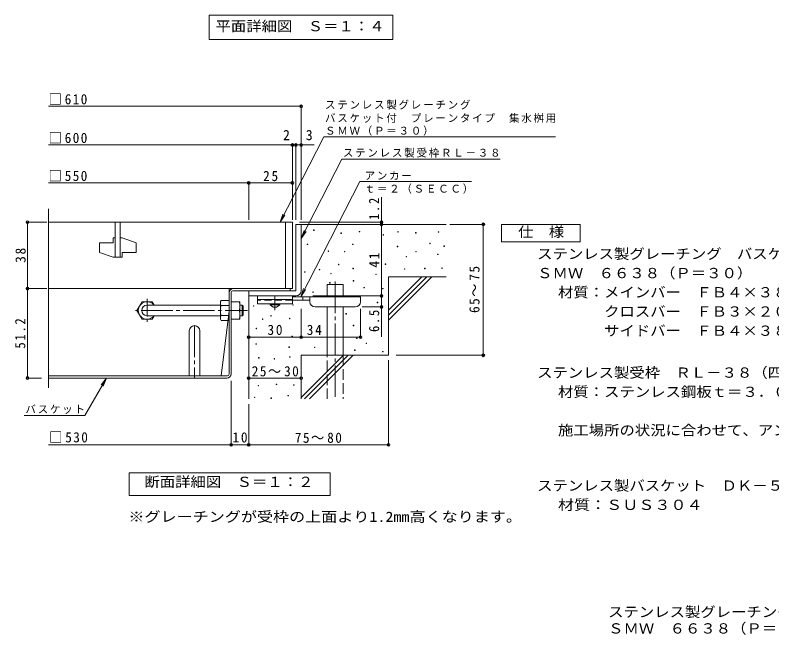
# Model space of a CAD drawing. Units: millimetres on the paper, enlarged 4 times, with parts at other scales. Extents: x -928 to 1022, y -779 to 757.
# Drawn here: x -825 to 42, y -779 to -70 of the extents above; entities that cross this region are included whole.
import ezdxf
from ezdxf.enums import TextEntityAlignment as Align

# ---------------------------------------------------------------- set-up
doc = ezdxf.new("R2010")
doc.units = ezdxf.units.MM
doc.header["$LTSCALE"] = 4
doc.header["$PDMODE"] = 32
doc.header["$PDSIZE"] = 3.2
for name, pattern in [('CHAIN1', [8, 5, -1, 1, -1]), ('CHAIN2', [12, 9, -1, 1, -1]), ('DASHED2', [3, 2, -1]), ('DASHED3', [4, 3, -1])]:
    doc.linetypes.add(name, pattern=pattern)
for name, color, linetype, lineweight in [('A-5_文字', 7, 'Continuous', 9), ('D-0_芯', 7, 'Continuous', 9), ('D-1_躯体', 2, 'Continuous', 9), ('D-2_仕上', 3, 'Continuous', 9), ('D-4_その他', 2, 'Continuous', 9), ('D-5_文字', 7, 'Continuous', 9), ('D-6_寸法', 6, 'Continuous', 9), ('D-9_0-HOJO', 4, 'Continuous', 9)]:
    doc.layers.add(name, color=color, linetype=linetype, lineweight=lineweight)
doc.layers.add('F-5_F-5ﾚｲﾔ', color=2, linetype='Continuous')
doc.styles.add('ＭＳ ゴシック', font='')
doc.styles.get('ＭＳ ゴシック').set_extended_font_data('MS Gothic')

msp = doc.modelspace()

# ---------------------------------------------------------------- linework, layer by layer
at = {"layer": 'A-5_文字'}
for p, q in [((-602.491, -69.561), (-392.091, -69.561)), ((-602.491, -69.561), (-602.491, -97.561)), ((-392.091, -69.561), (-392.091, -97.561)), ((-602.491, -97.561), (-392.091, -97.561))]:
    msp.add_line(p, q, dxfattribs=at)
at = {"layer": 'D-0_芯'}
for points in [[(-483.012, -316.201), (-483.012, -315.601), (-482.412, -315.601), (-482.412, -316.201)], [(-451.68, -319.442), (-451.68, -318.842), (-451.08, -318.842), (-451.08, -319.442)], [(-430.612, -317.822), (-430.612, -317.222), (-430.012, -317.222), (-430.012, -317.822)], [(-386.554, -318.01), (-386.554, -317.41), (-385.954, -317.41), (-385.954, -318.01)], [(-366.251, -319.093), (-366.251, -318.493), (-365.651, -318.493), (-365.651, -319.093)], [(-340.264, -318.281), (-340.264, -317.681), (-339.664, -317.681), (-339.664, -318.281)], [(-403.337, -321.529), (-403.337, -320.929), (-402.737, -320.929), (-402.737, -321.529)], [(-490.222, -332.325), (-490.222, -331.725), (-489.622, -331.725), (-489.622, -332.325)], [(-438.257, -332.328), (-438.257, -331.728), (-437.657, -331.728), (-437.657, -332.328)], [(-387.095, -334.793), (-387.095, -334.193), (-386.495, -334.193), (-386.495, -334.793)], [(-350.009, -331.274), (-350.009, -330.674), (-349.409, -330.674), (-349.409, -331.274)], [(-333.779, -334.349), (-333.779, -333.749), (-333.179, -333.749), (-333.179, -334.349)], [(-466.413, -340.179), (-466.413, -339.579), (-465.813, -339.579), (-465.813, -340.179)], [(-447.731, -340.719), (-447.731, -340.119), (-447.131, -340.119), (-447.131, -340.719)], [(-377.079, -346.433), (-377.079, -345.833), (-376.479, -345.833), (-376.479, -346.433)], [(-365.981, -340.749), (-365.981, -340.148), (-365.381, -340.148), (-365.381, -340.749)], [(-341.076, -343.726), (-341.076, -343.126), (-340.476, -343.126), (-340.476, -343.726)], [(-454.499, -355.337), (-454.499, -354.737), (-453.899, -354.737), (-453.899, -355.337)], [(-400.901, -355.096), (-400.901, -354.496), (-400.301, -354.496), (-400.301, -355.096)], [(-493.375, -363.935), (-493.375, -363.335), (-492.774, -363.335), (-492.774, -363.935)], [(-476.425, -361.292), (-476.425, -360.692), (-475.826, -360.692), (-475.826, -361.292)], [(-437.986, -359.939), (-437.986, -359.339), (-437.386, -359.339), (-437.386, -359.939)], [(-378.974, -360.51), (-378.974, -359.91), (-378.374, -359.91), (-378.374, -360.51)], [(-355.965, -359.968), (-355.965, -359.368), (-355.365, -359.368), (-355.365, -359.968)], [(-336.204, -359.698), (-336.204, -359.097), (-335.604, -359.097), (-335.604, -359.698)], [(-463.324, -365.927), (-463.324, -365.327), (-462.724, -365.327), (-462.724, -365.927)], [(-411.884, -366.69), (-411.884, -366.089), (-411.284, -366.089), (-411.284, -366.69)], [(-464.77, -376.452), (-464.77, -375.852), (-464.17, -375.852), (-464.17, -376.452)], [(-437.552, -374.1), (-437.552, -373.5), (-436.952, -373.5), (-436.952, -374.1)], [(-484.013, -387.011), (-484.013, -386.411), (-483.413, -386.411), (-483.413, -387.011)], [(-425.308, -381.944), (-425.308, -381.344), (-424.708, -381.344), (-424.708, -381.944)], [(-403.952, -383.165), (-403.952, -382.565), (-403.352, -382.565), (-403.352, -383.165)], [(-410.054, -399.03), (-410.054, -398.43), (-409.454, -398.43), (-409.454, -399.03)], [(-551.839, -402.874), (-551.839, -402.274), (-551.239, -402.274), (-551.239, -402.874)], [(-506.819, -401.805), (-506.819, -401.205), (-506.219, -401.205), (-506.219, -401.805)], [(-532.037, -414.303), (-532.037, -413.703), (-531.437, -413.703), (-531.437, -414.303)], [(-446.055, -411.844), (-446.055, -411.244), (-445.455, -411.244), (-445.455, -411.844)], [(-541.53, -418.046), (-541.53, -417.446), (-540.93, -417.446), (-540.93, -418.046)], [(-510.72, -417.196), (-510.72, -416.596), (-510.12, -416.596), (-510.12, -417.196)], [(-548.887, -428.803), (-548.887, -428.203), (-548.287, -428.203), (-548.287, -428.803)], [(-437.512, -425.268), (-437.512, -424.668), (-436.912, -424.668), (-436.912, -425.268)], [(-507.827, -437.752), (-507.827, -437.152), (-507.227, -437.152), (-507.227, -437.752)], [(-433.851, -439.913), (-433.851, -439.313), (-433.251, -439.313), (-433.251, -439.913)], [(-548.939, -446.527), (-548.939, -445.927), (-548.339, -445.927), (-548.339, -446.527)], [(-511.182, -450.088), (-511.182, -449.488), (-510.582, -449.488), (-510.582, -450.088)], [(-482.004, -450.307), (-482.004, -449.707), (-481.404, -449.707), (-481.404, -450.307)], [(-422.868, -445.651), (-422.868, -445.051), (-422.268, -445.051), (-422.268, -445.651)], [(-436.114, -453.583), (-436.114, -452.983), (-435.514, -452.983), (-435.514, -453.583)], [(-403.952, -455.168), (-403.952, -454.567), (-403.352, -454.567), (-403.352, -455.168)], [(-545.877, -462.216), (-545.877, -461.616), (-545.277, -461.616), (-545.277, -462.216)], [(-528.214, -463.434), (-528.214, -462.834), (-527.614, -462.834), (-527.614, -463.434)], [(-510.551, -461.302), (-510.551, -460.702), (-509.951, -460.702), (-509.951, -461.302)], [(-546.523, -494.205), (-546.523, -493.605), (-545.923, -493.605), (-545.923, -494.205)], [(-525.815, -492.682), (-525.815, -492.082), (-525.215, -492.082), (-525.215, -492.682)], [(-505.868, -493.444), (-505.868, -492.844), (-505.268, -492.844), (-505.268, -493.444)], [(-550.787, -507.605), (-550.787, -507.005), (-550.187, -507.005), (-550.187, -507.605)], [(-531.906, -508.518), (-531.906, -507.918), (-531.306, -507.918), (-531.306, -508.518)], [(-512.342, -505.624), (-512.342, -505.024), (-511.742, -505.024), (-511.742, -505.624)]]:
    msp.add_lwpolyline(points, close=True, dxfattribs=at)
at = {"layer": 'D-1_躯体'}
for p, q in [((-503.292, -309.136), (-503.292, -385.136)), ((-503.292, -309.136), (-497.292, -309.136)), ((-497.292, -385.136), (-497.292, -309.136)), ((-557.292, -385.136), (-503.292, -385.136)), ((-557.292, -391.136), (-557.292, -385.136)), ((-557.292, -391.136), (-503.292, -391.136))]:
    msp.add_line(p, q, dxfattribs=at)
msp.add_arc((-503.292, -385.136), 6, 270, 0, dxfattribs=at)
at = {"layer": 'D-2_仕上'}
for p, q in [((-786.359, -496.513), (-786.359, -291.256)), ((-507.292, -306.736), (-786.359, -306.736)), ((-710.292, -306.736), (-710.292, -346.736)), ((-704.292, -306.736), (-704.292, -346.736)), ((-515.292, -306.736), (-515.292, -382.736)), ((-507.292, -306.736), (-507.292, -382.736)), ((-712.292, -324.736), (-712.292, -330.236)), ((-710.292, -324.736), (-712.292, -324.736)), ((-702.292, -324.736), (-704.292, -324.736)), ((-702.292, -324.736), (-686.292, -330.236)), ((-728.292, -330.236), (-728.292, -341.236)), ((-728.292, -330.236), (-712.292, -330.236)), ((-686.292, -330.236), (-686.292, -341.236)), ((-728.292, -341.236), (-712.292, -346.736)), ((-702.292, -341.236), (-702.292, -346.736)), ((-702.292, -341.236), (-686.292, -341.236)), ((-702.292, -346.736), (-712.292, -346.736)), ((-786.359, -382.736), (-507.292, -382.736))]:
    msp.add_line(p, q, dxfattribs=at)
at = {"layer": 'D-4_その他', "color": 7}
for p, q in [((-497.292, -303.953), (-497.292, -172.788)), ((-786.359, -173.989), (-497.292, -173.989)), ((-786.359, -218.267), (-507.291, -218.267)), ((-507.291, -303.953), (-507.291, -217.067)), ((-507.291, -218.267), (-505.291, -218.267)), ((-505.291, -218.267), (-482.227, -218.267)), ((-503.291, -303.953), (-503.291, -217.067)), ((-786.359, -261.768), (-557.292, -261.768)), ((-557.292, -303.953), (-557.292, -260.567)), ((-557.292, -261.768), (-507.291, -261.768)), ((-405.309, -309.135), (-405.309, -278.129)), ((-788.499, -306.736), (-811.719, -306.736)), ((-810.52, -382.736), (-810.52, -306.736)), ((-404.109, -306.736), (-499.292, -306.736)), ((-405.309, -391.136), (-405.309, -309.135)), ((-326.88, -309.135), (-287.417, -309.135)), ((-288.618, -459.135), (-288.618, -309.135)), ((-788.499, -382.736), (-811.719, -382.736)), ((-810.52, -382.736), (-810.52, -485.136)), ((-483.691, -391.136), (-404.109, -391.136)), ((-405.309, -391.136), (-405.309, -437.836)), ((-497.292, -439.577), (-497.292, -405.735)), ((-429.292, -439.577), (-429.292, -405.735)), ((-404.109, -403.735), (-427.292, -403.735)), ((-388.397, -459.135), (-287.417, -459.135)), ((-397.291, -464.646), (-397.291, -562.719)), ((-811.72, -485.136), (-794.359, -485.136)), ((-720.114, -485.136), (-723.941, -494.374)), ((-577.299, -562.719), (-577.299, -488.336)), ((-557.291, -485.383), (-497.292, -485.383)), ((-557.291, -515.215), (-557.291, -562.719)), ((-814.191, -528.143), (-744.944, -528.143)), ((-577.299, -561.519), (-786.359, -561.519)), ((-557.291, -561.519), (-577.299, -561.519)), ((-557.291, -561.519), (-397.291, -561.519))]:
    msp.add_line(p, q, dxfattribs=at)
at = {"layer": 'D-4_その他'}
for p, q in [((-579.699, -382.736), (-786.359, -382.736)), ((-579.699, -382.736), (-579.699, -385.136)), ((-579.699, -385.136), (-579.699, -387.536)), ((-579.699, -387.536), (-579.699, -480.736)), ((-577.299, -387.136), (-577.299, -480.336)), ((-575.299, -385.136), (-509.692, -385.136)), ((-574.899, -382.736), (-509.692, -382.736)), ((-509.692, -382.736), (-509.692, -385.136)), ((-685.192, -407.736), (-679.418, -397.736)), ((-679.418, -397.736), (-667.965, -397.736)), ((-665.665, -401.72), (-667.965, -397.736)), ((-589.699, -397.736), (-588.833, -396.236)), ((-589.699, -417.736), (-589.699, -397.736)), ((-579.699, -396.236), (-588.833, -396.236)), ((-577.299, -397.736), (-567.299, -397.736)), ((-567.299, -417.736), (-567.299, -397.736)), ((-588.833, -402.009), (-579.699, -402.009)), ((-685.192, -407.736), (-679.418, -417.736)), ((-665.656, -413.736), (-667.965, -417.736)), ((-579.699, -408.736), (-588.923, -482.736)), ((-588.833, -413.462), (-579.699, -413.462)), ((-577.299, -407.736), (-568.165, -407.736)), ((-679.418, -417.736), (-667.965, -417.736)), ((-589.699, -417.736), (-588.833, -419.236)), ((-579.699, -419.236), (-588.833, -419.236)), ((-577.299, -417.736), (-567.299, -417.736)), ((-625.299, -482.736), (-625.299, -431.136)), ((-613.299, -482.736), (-613.299, -431.136)), ((-786.359, -482.736), (-588.923, -482.736)), ((-582.099, -485.136), (-786.359, -485.136)), ((-581.699, -482.736), (-588.923, -482.736))]:
    msp.add_line(p, q, dxfattribs=at)
at = {"layer": 'D-4_その他', "linetype": 'CHAIN1'}
for p, q in [((-673.692, -394.543), (-673.692, -420.929)), ((-660.499, -407.736), (-686.885, -407.736))]:
    msp.add_line(p, q, dxfattribs=at)
at = {"layer": 'D-4_その他', "color": 3}
for p, q in [((-673.692, -401.736), (-589.699, -401.736)), ((-564.699, -413.736), (-564.699, -401.736)), ((-563.699, -412.736), (-563.699, -402.736)), ((-673.692, -413.736), (-589.699, -413.736)), ((-567.299, -413.736), (-564.699, -413.736)), ((-564.699, -413.736), (-563.699, -412.736))]:
    msp.add_line(p, q, dxfattribs=at)
at = {"layer": 'D-4_その他', "color": 3, "linetype": 'CHAIN2'}
msp.add_line((-680.268, -407.736), (-558.69, -407.736), dxfattribs=at)
at = {"layer": 'D-4_その他', "linetype": 'CHAIN2'}
msp.add_line((-619.299, -425.136), (-619.299, -485.136), dxfattribs=at)
at = {"layer": 'D-4_その他', "color": 3}
msp.add_lwpolyline([(-567.299, -401.736), (-564.699, -401.736), (-563.699, -402.736)], dxfattribs=at)
at = {"layer": 'D-4_その他', "color": 7}
for points in [[(-557.292, -438.377), (-497.292, -438.377), (-429.292, -438.377)], [(-744.944, -528.143), (-720.114, -485.136), (-726.202, -493.069)]]:
    msp.add_lwpolyline(points, dxfattribs=at)
at = {"layer": 'D-4_その他'}
for centre, radius, start, end in [((-574.899, -387.536), 4.8, 90, 180), ((-575.299, -387.136), 2, 90, 180), ((-673.692, -407.736), 10, 36.87019, 323.12981), ((-583.135, -399.526), 6.579, 149.99998, 176.07924), ((-582.165, -402.736), 14.866, 340.34633, 19.65366), ((-584.229, -399.056), 5.47, 180.2103, 212.68507), ((-570.334, -407.736), 19.365, 162.79973, 197.20026), ((-584.229, -416.416), 5.47, 147.31491, 179.78969), ((-582.165, -412.736), 14.866, 340.34633, 19.65366), ((-583.135, -415.946), 6.579, 183.92075, 210), ((-619.299, -431.136), 6, 360, 180), ((-582.099, -480.336), 4.8, 270, 0), ((-581.699, -480.736), 2, 270, 0)]:
    msp.add_arc(centre, radius, start, end, dxfattribs=at)
at = {"layer": 'D-4_その他', "color": 3}
msp.add_arc((-673.692, -407.736), 6, 90, 270, dxfattribs=at)
at = {"layer": 'D-4_その他', "color": 7}
for p in [(-497.292, -173.989), (-507.291, -218.267), (-503.291, -218.267), (-497.292, -218.267), (-557.292, -261.768), (-507.291, -261.768), (-810.52, -306.736), (-405.309, -306.736), (-405.309, -309.135), (-288.618, -309.135), (-810.52, -382.736), (-405.309, -391.136), (-405.309, -403.735), (-557.292, -438.377), (-497.292, -438.377), (-429.292, -438.377), (-288.618, -459.135), (-810.52, -485.136), (-557.291, -485.383), (-497.292, -485.383), (-577.299, -561.519), (-557.291, -561.519), (-397.291, -561.519)]:
    msp.add_point(p, dxfattribs=at)
at = {"layer": 'D-5_文字'}
for p, q in [((-471.269, -209.003), (-521.428, -306.736)), ((-471.269, -209.003), (-205.888, -209.003)), ((-450.63, -234.565), (-497.292, -325.482)), ((-450.63, -234.565), (-269.526, -234.565)), ((-429.992, -260.127), (-302.197, -260.127)), ((-521.428, -306.736), (-518.063, -297.319)), ((-521.428, -306.736), (-515.74, -298.511)), ((-497.292, -325.482), (-493.926, -316.066)), ((-497.292, -325.482), (-491.604, -317.258)), ((-497.743, -392.135), (-492.054, -383.911))]:
    msp.add_line(p, q, dxfattribs=at)
msp.add_lwpolyline([(-429.992, -260.127), (-497.743, -392.135), (-494.377, -382.719)], dxfattribs=at)
for points in [[(-267.865, -329.135), (-267.865, -309.135), (-177.865, -309.135), (-177.865, -329.135)], [(-694.089, -619.783), (-694.089, -593.783), (-464.089, -593.783), (-464.089, -619.783)]]:
    msp.add_lwpolyline(points, close=True, dxfattribs=at)
at = {"layer": 'D-6_寸法'}
for p, q in [((-497.292, -309.135), (-331.291, -309.135)), ((-397.292, -407.539), (-358.887, -369.135)), ((-397.292, -369.135), (-331.291, -369.135)), ((-397.292, -413.196), (-353.231, -369.135)), ((-397.292, -369.135), (-397.292, -459.136)), ((-397.292, -418.852), (-347.575, -369.135)), ((-467.292, -378.135), (-449.292, -378.135)), ((-467.292, -392.135), (-467.292, -378.135)), ((-449.292, -392.135), (-449.292, -378.135)), ((-557.292, -391.136), (-557.292, -509.135)), ((-467.292, -459.136), (-467.292, -403.735)), ((-449.292, -459.136), (-449.292, -403.735)), ((-497.292, -459.136), (-497.292, -509.135)), ((-497.292, -459.136), (-397.292, -459.136)), ((-497.292, -507.539), (-448.888, -459.136)), ((-493.232, -509.135), (-443.232, -459.136)), ((-487.575, -509.135), (-437.575, -459.136))]:
    msp.add_line(p, q, dxfattribs=at)
at = {"layer": 'D-6_寸法', "linetype": 'CHAIN2'}
msp.add_line((-458.292, -374.75), (-458.292, -509.135), dxfattribs=at)
at = {"layer": 'D-6_寸法', "linetype": 'DASHED3'}
for p, q in [((-467.292, -509.135), (-467.292, -459.136)), ((-449.292, -459.136), (-449.292, -509.135))]:
    msp.add_line(p, q, dxfattribs=at)
at = {"layer": 'D-9_0-HOJO', "color": 3}
for p, q in [((-547.292, -391.136), (-547.292, -400.136)), ((-507.292, -391.136), (-547.292, -391.136)), ((-507.292, -395.136), (-547.292, -395.136)), ((-507.292, -391.136), (-507.292, -400.136)), ((-507.292, -400.136), (-547.292, -400.136))]:
    msp.add_line(p, q, dxfattribs=at)
at = {"layer": 'D-9_0-HOJO', "color": 3, "linetype": 'DASHED2'}
msp.add_line((-507.292, -396.136), (-547.292, -396.136), dxfattribs=at)
at = {"layer": 'D-9_0-HOJO', "linetype": 'CHAIN1'}
msp.add_line((-527.292, -407.231), (-527.292, -391.136), dxfattribs=at)
at = {"layer": 'D-9_0-HOJO'}
for p, q in [((-429.292, -392.135), (-507.292, -392.135)), ((-487.282, -396.135), (-507.292, -396.135)), ((-495.292, -396.135), (-495.292, -392.135)), ((-487.292, -397.735), (-487.292, -392.135)), ((-429.292, -397.735), (-429.292, -392.135)), ((-481.292, -403.735), (-435.292, -403.735))]:
    msp.add_line(p, q, dxfattribs=at)
at = {"layer": 'D-9_0-HOJO', "color": 2}
for p, q in [((-532.792, -401.135), (-532.792, -400.136)), ((-532.792, -401.135), (-529.292, -404.135)), ((-532.792, -401.135), (-521.792, -401.135)), ((-529.292, -404.135), (-525.292, -404.135)), ((-525.292, -404.135), (-521.792, -401.135)), ((-521.792, -401.135), (-521.792, -400.136))]:
    msp.add_line(p, q, dxfattribs=at)
at = {"layer": 'D-9_0-HOJO'}
for centre, start, end in [((-481.292, -397.735), 180, 270), ((-435.292, -397.735), 270, 0)]:
    msp.add_arc(centre, 6, start, end, dxfattribs=at)

# ---------------------------------------------------------------- texts
at = {"layer": 'A-5_文字', "color": 2, "style": 'ＭＳ ゴシック', "width": 1.1}
msp.add_text('平面詳細図\u3000Ｓ＝１：４', height=11.73, dxfattribs=at).set_placement((-595.291, -91.561), align=Align.BOTTOM_LEFT)
at = {"layer": 'D-4_その他', "style": 'ＭＳ ゴシック'}
for s, p in [('2', (-518.027, -216.267)), ('3', (-491.971, -216.267))]:
    msp.add_text(s, height=11.73, dxfattribs=at).set_placement(p, align=Align.BOTTOM_LEFT)
for s, width, p in [('施工場所の状況に合わせて、アンカーをプライヤー等で折り曲げてご使用ください。', 1.1, (-203.145, -554.304)), ('ステンレス製バスケット\u3000ＤＫ－５５０－Ｓ', 1.1, (-227.029, -617.689)), ('材質：ＳＵＳ３０４', 1.15, (-203.145, -639.689)), ('※グレーチングが受枠の上面より1.2mm高くなります。', 1.15, (-695.039, -653.368))]:
    msp.add_text(s, height=11.73, dxfattribs=dict(at, width=width)).set_placement(p, align=Align.BOTTOM_LEFT)
at = {"layer": 'D-4_その他', "char_height": 11.73, "attachment_point": 7, "style": 'ＭＳ ゴシック'}
for s, insert in [('\\T1.21;\\W0.95;□610', (-786.359, -171.989)), ('\\T1.21;\\W0.95;□600', (-786.359, -216.267)), ('\\T1.21;\\W0.95;□550', (-786.359, -259.768)), ('\\T1.27;\\W0.95;25', (-540.791, -259.768)), ('\\T1.27;\\W0.95;30', (-535.792, -435.977)), ('\\T1.27;\\W0.95;34', (-490.792, -435.977)), ('\\T1.22;\\W0.95;25～30', (-553.792, -483.383)), ('\\T1.21;\\W0.95;□530', (-785.745, -559.119)), ('\\T1.27;\\W0.95;10', (-575.795, -559.119)), ('\\T1.22;\\W0.95;75～80', (-504.439, -559.519))]:
    msp.add_mtext(s, dxfattribs=dict(at, insert=insert))
at = {"layer": 'D-4_その他', "color": 7, "char_height": 8.798, "attachment_point": 7, "style": 'ＭＳ ゴシック'}
for s, insert in [('\\T1.17;ステンレス製グレーチング', (-469.888, -177.693)), ('\\T1.17;バスケット付\u3000プレーンタイプ\u3000集水桝用', (-469.888, -192.939)), ('\\T1.17;ＳＭＷ（Ｐ＝３０）', (-469.888, -207.595)), ('\\T1.17;バスケット', (-812.944, -526.24))]:
    msp.add_mtext(s, dxfattribs=dict(at, insert=insert))
at = {"layer": 'D-4_その他', "char_height": 11.73, "attachment_point": 7, "rotation": 90, "style": 'ＭＳ ゴシック'}
for s, insert in [('\\T1.27;\\W0.9;1.2', (-407.709, -304.129)), ('\\T1.27;\\W0.95;38', (-812.519, -353.236)), ('\\T1.27;\\W0.95;41', (-407.709, -358.635)), ('\\T1.22;\\W0.95;65～75', (-292.83, -410.635)), ('\\T1.27;\\W0.9;6.5', (-407.709, -432.413)), ('\\T1.28;\\W0.9;51.2', (-812.92, -451.436))]:
    msp.add_mtext(s, dxfattribs=dict(at, insert=insert))
at = {"layer": 'D-5_文字', "color": 2, "style": 'ＭＳ ゴシック', "width": 1.1}
for s, p in [('仕\u3000様', (-248.865, -327.135)), ('ステンレス製グレーチング\u3000バスケット付\u3000プレーンタイプ\u3000集水桝用', (-227.029, -352.304)), ('ＳＭＷ\u3000６６３８（Ｐ＝３０）', (-227.029, -374.304)), ('材質：メインバー\u3000ＦＢ４×３８（ＳＵＳ３０４）', (-203.144, -396.304)), ('\u3000\u3000\u3000クロスバー\u3000ＦＢ３×２０（ＳＵＳ３０４）', (-203.144, -418.304)), ('\u3000\u3000\u3000サイドバー\u3000ＦＢ４×３８（ＳＵＳ３０４）', (-203.144, -440.304)), ('ステンレス製受枠\u3000ＲＬ－３８（四方枠）', (-227.029, -488.304)), ('材質：ステンレス鋼板ｔ＝３．０（ＳＵＳ３０４）', (-203.145, -510.304)), ('断面詳細図\u3000Ｓ＝１：２', (-676.719, -613.395))]:
    msp.add_text(s, height=11.73, dxfattribs=at).set_placement(p, align=Align.BOTTOM_LEFT)
at = {"layer": 'D-5_文字', "char_height": 8.798, "attachment_point": 7, "style": 'ＭＳ ゴシック'}
for s, insert in [('\\T1.17;ステンレス製受枠ＲＬ－３８', (-449.383, -232.661)), ('\\T1.17;アンカー', (-424.534, -258.263)), ('\\T1.17;ｔ＝２（ＳＥＣＣ）', (-424.534, -273.99))]:
    msp.add_mtext(s, dxfattribs=dict(at, insert=insert))
at = {"layer": 'F-5_F-5ﾚｲﾔ', "style": 'ＭＳ ゴシック', "width": 1.1}
for s, p in [('ステンレス製グレーチング\u3000バスケット付\u3000プレーンタイプ\u3000集水桝用', (-145.731, -762.372)), ('ＳＭＷ\u3000６６３８（Ｐ＝３０）＋ＲＬ－３８（四方枠）＋ＤＫ－５５０－Ｓ', (-145.731, -781.233))]:
    msp.add_text(s, height=11.73, dxfattribs=at).set_placement(p, align=Align.BOTTOM_LEFT)

doc.saveas('drawing.dxf')
